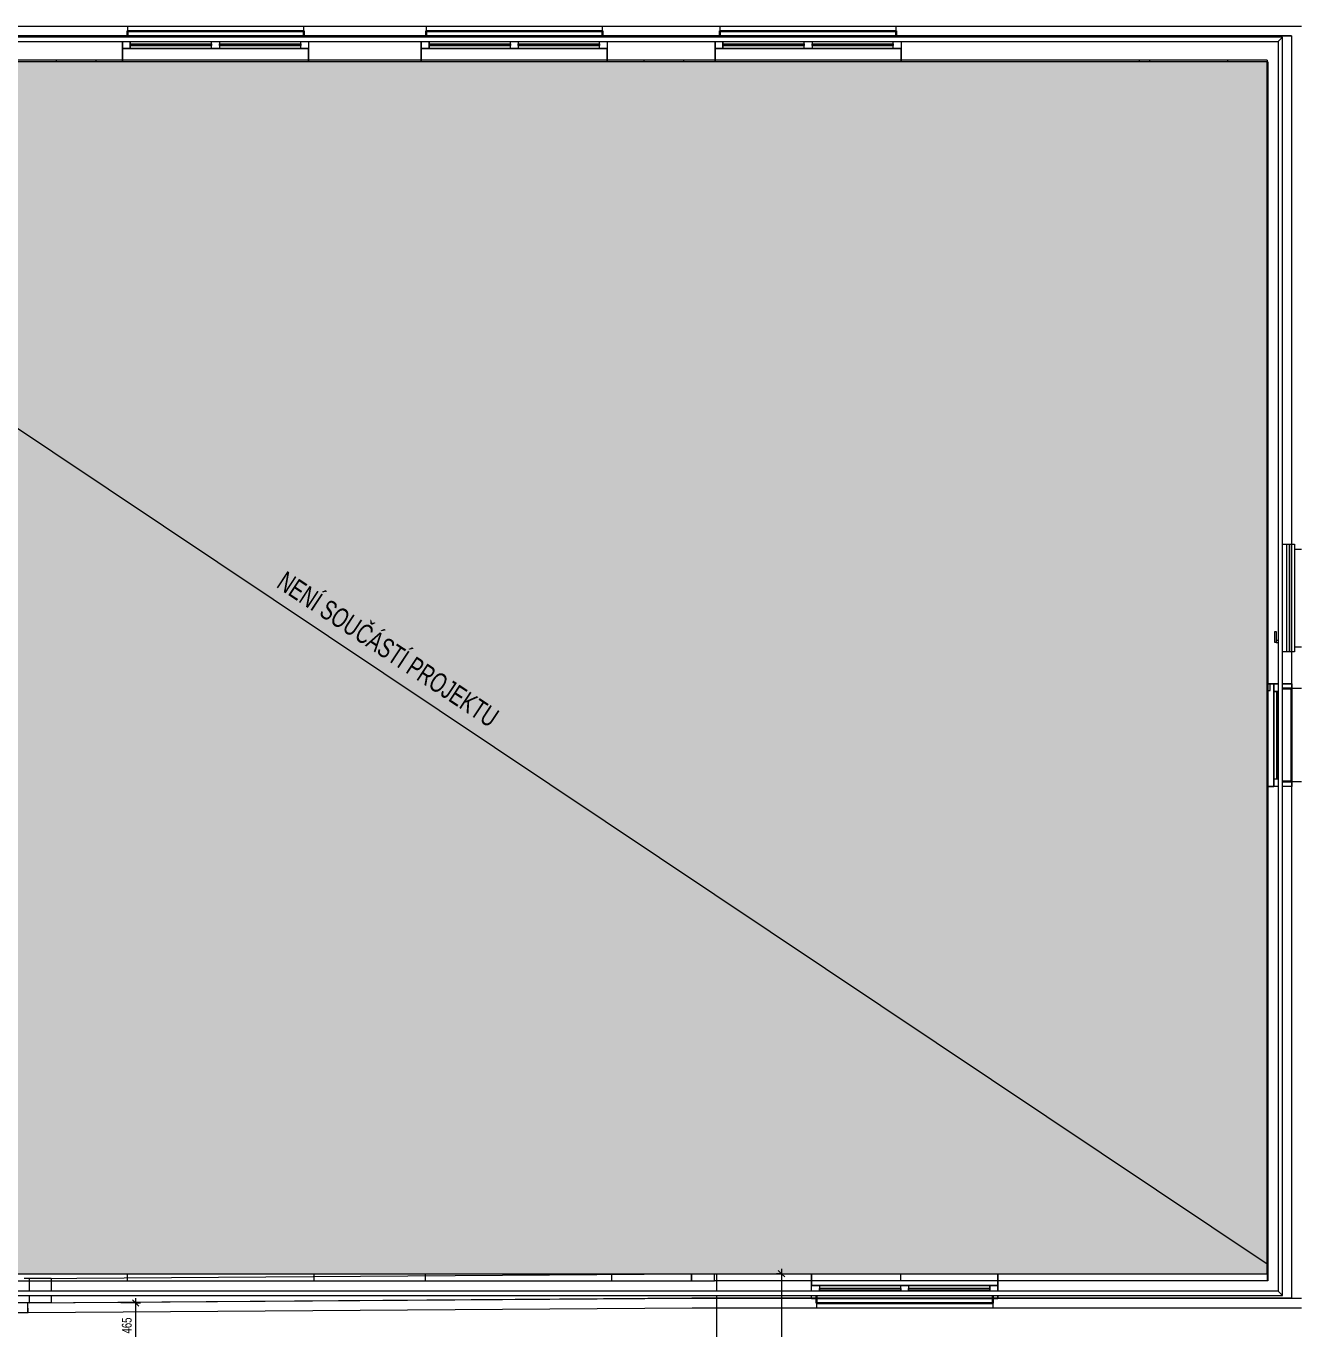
# Model space of a CAD drawing. Header units: millimetres. Extents: x 46521 to 256645, y -45352 to 20466.
# Drawn here: x 71388 to 84373, y -5439 to 7864 of the extents above; entities that cross this region are included whole.
import ezdxf

# ---------------------------------------------------------------- set-up
doc = ezdxf.new("R2010")
doc.units = ezdxf.units.MM
for name, color, linetype, lineweight in [('A-ANNO-DIMS', 211, 'Continuous', 9), ('A-ANNO-DIMS-50', 211, 'Continuous', 9), ('A-DETL-GENF', 92, 'Continuous', 13), ('A-DETL-THIN', 151, 'Continuous', 13), ('A-FLOR', 192, 'Continuous', 13), ('A-GENM', 13, 'Continuous', 13), ('A-GLAZ', 151, 'Continuous', 13), ('A-GLAZ-SILL', 1, 'Continuous', 13), ('A-ROOF', 132, 'Continuous', 13), ('A-ROOF-OTLN', 132, 'Continuous', 13), ('A-WALL', 113, 'Continuous', 13), ('G-ANNO-TEXT', 231, 'Continuous', 9), ('Q-SPCQ', 91, 'Continuous', 13), ('S-COLS', 52, 'Continuous', 13)]:
    doc.layers.add(name, color=color, linetype=linetype, lineweight=lineweight)
doc.styles.add('Arial_1', font='arial.ttf', dxfattribs={"width": 0.7, "height": 200})
doc.styles.add('Arial_2', font='arial.ttf', dxfattribs={"width": 0.7, "height": 100})
doc.dimstyles.new('Vnitřní_-_průhledné', dxfattribs={"dimscale": 304.8, "dimtxt": 102.02594, "dimasz": 0.213255, "dimexe": 0.164042, "dimexo": 0.0625, "dimgap": 0.032808, "dimtad": 1, "dimdec": 0, "dimrnd": 5, "dimzin": 0, "dimdsep": 46, "dimtxsty": 'Arial_2', "dimblk1": 'OBLIQUE', "dimblk2": 'OBLIQUE', "dimsah": 1, "dimcen": 0.09, "dimdle": 0.164042, "dimazin": 0, "dimtfac": 1, "dimtdec": 4, "dimtix": 1, "dimtmove": 0, "dimatfit": 3, "dimfxl": 0.492126, "dimfxlon": 1, "dimtvp": 1, "dimtolj": 1, "dimtzin": 0, "dimarcsym": 2})

# ---------------------------------------------------------------- blocks, each defined once
blk = doc.blocks.new('OKNO_2k_ - OKNO_2k_1900x1400-V1-STŘECHA DEMOLICE B')
at = {"layer": 'A-GLAZ', "color": 254}
for p, q in [((-950, 126), (950, 126)), ((-900, 126), (-950, 126)), ((-950, 125), (-950, 126)), ((-950, 126), (-950, 125)), ((-950, 110), (-950, 125)), ((-950, 125), (-950, 110)), ((-950, 68), (-950, -5)), ((-950, -5), (-950, 68)), ((-900, 126), (-900, 125)), ((-900, 125), (-900, 126)), ((900, 126), (-900, 126)), ((900, 126), (-900, 126)), ((-900, 125), (-900, 110)), ((-900, 110), (-900, 125)), ((-870, 45), (-870, 68)), ((-870, 68), (-870, -5)), ((-870, 25), (-870, 45)), ((-870, 25), (-870, 45)), ((-870, 45), (-870, 25)), ((-870, 45), (-40, 45)), ((-870, 45), (-40, 45)), ((-870, -5), (-870, 25)), ((-40, 25), (-870, 25)), ((-870, 25), (-40, 25)), ((-40, 45), (-40, 68)), ((-40, -5), (-40, 68)), ((-40, 45), (-40, 25)), ((-40, -5), (-40, 25)), ((40, 68), (40, 45)), ((40, 68), (40, -5)), ((40, 25), (40, 45)), ((40, 45), (870, 45)), ((40, 45), (870, 45)), ((40, 25), (40, -5)), ((40, 25), (870, 25)), ((870, 25), (40, 25)), ((870, 45), (870, 68)), ((870, -5), (870, 68)), ((870, 25), (870, 45)), ((870, 45), (870, 25)), ((870, 45), (870, 25)), ((870, -5), (870, 25)), ((950, 126), (900, 126)), ((900, 125), (900, 126)), ((900, 125), (900, 126)), ((900, 110), (900, 125)), ((900, 110), (900, 125)), ((950, 126), (950, 125)), ((950, 126), (950, 125)), ((950, 125), (950, 110)), ((950, 125), (950, 110)), ((950, 68), (950, -5)), ((950, 68), (950, -5)), ((-870, -5), (-950, -5)), ((950, -5), (-950, -5)), ((-40, -5), (-870, -5)), ((-870, -5), (870, -5)), ((40, -5), (-40, -5)), ((40, -5), (-40, -5)), ((40, -5), (-40, -5)), ((870, -5), (40, -5)), ((950, -5), (870, -5))]:
    blk.add_line(p, q, dxfattribs=at)
at = {"layer": 'A-GLAZ', "color": 10}
for p, q in [((900, 126), (-900, 126)), ((-40, 25), (-40, 45)), ((-40, 25), (-40, 45)), ((40, 45), (40, 25)), ((40, 45), (40, 25)), ((-40, -5), (-870, -5)), ((40, -5), (-40, -5)), ((870, -5), (40, -5))]:
    blk.add_line(p, q, dxfattribs=at)
blk = doc.blocks.new('OKNO_2k_ - OKNO_2k_1900x1400-V2-STŘECHA DEMOLICE B')
at = {"layer": 'A-GLAZ', "color": 254}
for p, q in [((-950, 126), (950, 126)), ((-900, 126), (-950, 126)), ((-950, 125), (-950, 126)), ((-950, 126), (-950, 125)), ((-950, 110), (-950, 125)), ((-950, 125), (-950, 110)), ((-950, 68), (-950, -5)), ((-950, -5), (-950, 68)), ((-900, 126), (-900, 125)), ((-900, 125), (-900, 126)), ((900, 126), (-900, 126)), ((900, 126), (-900, 126)), ((-900, 125), (-900, 110)), ((-900, 110), (-900, 125)), ((-870, 45), (-870, 68)), ((-870, 68), (-870, -5)), ((-870, 25), (-870, 45)), ((-870, 25), (-870, 45)), ((-870, 45), (-870, 25)), ((-870, 45), (-40, 45)), ((-870, 45), (-40, 45)), ((-870, -5), (-870, 25)), ((-40, 25), (-870, 25)), ((-870, 25), (-40, 25)), ((-40, 45), (-40, 68)), ((-40, -5), (-40, 68)), ((-40, 45), (-40, 25)), ((-40, -5), (-40, 25)), ((40, 68), (40, 45)), ((40, 68), (40, -5)), ((40, 25), (40, 45)), ((40, 45), (870, 45)), ((40, 45), (870, 45)), ((40, 25), (40, -5)), ((40, 25), (870, 25)), ((870, 25), (40, 25)), ((870, 45), (870, 68)), ((870, -5), (870, 68)), ((870, 25), (870, 45)), ((870, 45), (870, 25)), ((870, 45), (870, 25)), ((870, -5), (870, 25)), ((950, 126), (900, 126)), ((900, 125), (900, 126)), ((900, 125), (900, 126)), ((900, 110), (900, 125)), ((900, 110), (900, 125)), ((950, 126), (950, 125)), ((950, 126), (950, 125)), ((950, 125), (950, 110)), ((950, 125), (950, 110)), ((950, 68), (950, -5)), ((950, 68), (950, -5)), ((-870, -5), (-950, -5)), ((950, -5), (-950, -5)), ((-40, -5), (-870, -5)), ((-870, -5), (870, -5)), ((40, -5), (-40, -5)), ((40, -5), (-40, -5)), ((40, -5), (-40, -5)), ((870, -5), (40, -5)), ((950, -5), (870, -5))]:
    blk.add_line(p, q, dxfattribs=at)
at = {"layer": 'A-GLAZ', "color": 10}
for p, q in [((900, 126), (-900, 126)), ((-40, 25), (-40, 45)), ((-40, 25), (-40, 45)), ((40, 45), (40, 25)), ((40, 45), (40, 25)), ((-40, -5), (-870, -5)), ((40, -5), (-40, -5)), ((870, -5), (40, -5))]:
    blk.add_line(p, q, dxfattribs=at)
blk = doc.blocks.new('OKNO_2k_ - OKNO_2k_1900x1400-V3-STŘECHA DEMOLICE B')
at = {"layer": 'A-GLAZ', "color": 254}
for p, q in [((-950, 126), (950, 126)), ((-900, 126), (-950, 126)), ((-950, 125), (-950, 126)), ((-950, 126), (-950, 125)), ((-950, 110), (-950, 125)), ((-950, 125), (-950, 110)), ((-950, 68), (-950, -5)), ((-950, -5), (-950, 68)), ((-900, 126), (-900, 125)), ((-900, 125), (-900, 126)), ((900, 126), (-900, 126)), ((900, 126), (-900, 126)), ((-900, 125), (-900, 110)), ((-900, 110), (-900, 125)), ((-870, 45), (-870, 68)), ((-870, 68), (-870, -5)), ((-870, 25), (-870, 45)), ((-870, 25), (-870, 45)), ((-870, 45), (-870, 25)), ((-870, 45), (-40, 45)), ((-870, 45), (-40, 45)), ((-870, -5), (-870, 25)), ((-40, 25), (-870, 25)), ((-870, 25), (-40, 25)), ((-40, 45), (-40, 68)), ((-40, -5), (-40, 68)), ((-40, 45), (-40, 25)), ((-40, -5), (-40, 25)), ((40, 68), (40, 45)), ((40, 68), (40, -5)), ((40, 25), (40, 45)), ((40, 45), (870, 45)), ((40, 45), (870, 45)), ((40, 25), (40, -5)), ((40, 25), (870, 25)), ((870, 25), (40, 25)), ((870, 45), (870, 68)), ((870, -5), (870, 68)), ((870, 25), (870, 45)), ((870, 45), (870, 25)), ((870, 45), (870, 25)), ((870, -5), (870, 25)), ((950, 126), (900, 126)), ((900, 125), (900, 126)), ((900, 125), (900, 126)), ((900, 110), (900, 125)), ((900, 110), (900, 125)), ((950, 126), (950, 125)), ((950, 126), (950, 125)), ((950, 125), (950, 110)), ((950, 125), (950, 110)), ((950, 68), (950, -5)), ((950, 68), (950, -5)), ((-870, -5), (-950, -5)), ((950, -5), (-950, -5)), ((-40, -5), (-870, -5)), ((-870, -5), (870, -5)), ((40, -5), (-40, -5)), ((40, -5), (-40, -5)), ((40, -5), (-40, -5)), ((870, -5), (40, -5)), ((950, -5), (870, -5))]:
    blk.add_line(p, q, dxfattribs=at)
at = {"layer": 'A-GLAZ', "color": 10}
for p, q in [((900, 126), (-900, 126)), ((-40, 25), (-40, 45)), ((-40, 25), (-40, 45)), ((40, 45), (40, 25)), ((40, 45), (40, 25)), ((-40, -5), (-870, -5)), ((40, -5), (-40, -5)), ((870, -5), (40, -5))]:
    blk.add_line(p, q, dxfattribs=at)
blk = doc.blocks.new('OKNO_2k_ - OKNO_2k_1900x1400-V52-STŘECHA DEMOLICE B')
at = {"layer": 'A-GLAZ', "color": 254}
for p, q in [((-950, 126), (950, 126)), ((-900, 126), (-950, 126)), ((-950, 125), (-950, 126)), ((-950, 126), (-950, 125)), ((-950, 95), (-950, 125)), ((-950, 125), (-950, 95)), ((-950, 53), (-950, -5)), ((-950, -5), (-950, 53)), ((-900, 126), (-900, 125)), ((-900, 125), (-900, 126)), ((900, 126), (-900, 126)), ((900, 126), (-900, 126)), ((-900, 125), (-900, 95)), ((-900, 95), (-900, 125)), ((-870, 45), (-870, 53)), ((-870, 53), (-870, -5)), ((-870, 25), (-870, 45)), ((-870, 25), (-870, 45)), ((-870, 45), (-870, 25)), ((-870, 45), (-40, 45)), ((-870, 45), (-40, 45)), ((-870, -5), (-870, 25)), ((-40, 25), (-870, 25)), ((-870, 25), (-40, 25)), ((-40, 45), (-40, 53)), ((-40, -5), (-40, 53)), ((-40, 45), (-40, 25)), ((-40, -5), (-40, 25)), ((40, 53), (40, 45)), ((40, 53), (40, -5)), ((40, 25), (40, 45)), ((40, 45), (870, 45)), ((40, 45), (870, 45)), ((40, 25), (40, -5)), ((40, 25), (870, 25)), ((870, 25), (40, 25)), ((870, 45), (870, 53)), ((870, -5), (870, 53)), ((870, 25), (870, 45)), ((870, 45), (870, 25)), ((870, 45), (870, 25)), ((870, -5), (870, 25)), ((950, 126), (900, 126)), ((900, 125), (900, 126)), ((900, 125), (900, 126)), ((900, 95), (900, 125)), ((900, 95), (900, 125)), ((950, 126), (950, 125)), ((950, 126), (950, 125)), ((950, 125), (950, 95)), ((950, 125), (950, 95)), ((950, 53), (950, -5)), ((950, 53), (950, -5)), ((-870, -5), (-950, -5)), ((950, -5), (-950, -5)), ((-40, -5), (-870, -5)), ((-870, -5), (870, -5)), ((40, -5), (-40, -5)), ((40, -5), (-40, -5)), ((40, -5), (-40, -5)), ((870, -5), (40, -5)), ((950, -5), (870, -5))]:
    blk.add_line(p, q, dxfattribs=at)
at = {"layer": 'A-GLAZ', "color": 10}
for p, q in [((900, 126), (-900, 126)), ((-40, 25), (-40, 45)), ((-40, 25), (-40, 45)), ((40, 45), (40, 25)), ((40, 45), (40, 25)), ((-40, -5), (-870, -5)), ((40, -5), (-40, -5)), ((870, -5), (40, -5))]:
    blk.add_line(p, q, dxfattribs=at)
blk = doc.blocks.new('parapet s nosem_vnitní - parapet s nosem_vnitní-V53-STŘECHA DEMOLICE B')
at = {"layer": 'A-GENM', "color": 254}
for p, q in [((-950, -50), (-950, 0)), ((-950, 0), (-950, -50)), ((-950, 0), (-870, 0)), ((-950, 0), (-870, 0)), ((-870, 0), (-40, 0)), ((40, 0), (870, 0)), ((870, 0), (950, 0)), ((870, 0), (950, 0)), ((950, -50), (950, 0)), ((950, 0), (950, -50)), ((-950, -120), (-950, -50))]:
    blk.add_line(p, q, dxfattribs=at)
at = {"layer": 'A-GENM', "color": 10}
for p, q in [((-870, 0), (-40, 0)), ((-40, 0), (40, 0)), ((-40, 0), (40, 0)), ((40, 0), (870, 0)), ((-950, -50), (-950, -120)), ((950, -120), (950, -50)), ((950, -50), (950, -120))]:
    blk.add_line(p, q, dxfattribs=at)
blk = doc.blocks.new('parapet_ext - parapet_ext-V54-STŘECHA DEMOLICE B')
at = {"layer": 'Q-SPCQ'}
h = blk.add_hatch(dxfattribs=at)
h.set_pattern_fill('FP_49', color=41, style=0, pattern_type=2)
h.set_pattern_definition([(225, (80358.37, -5076.64), (176.7767, -176.7767), [])])
h.paths.add_polyline_path([(-900, 50), (-900, 50), (-742, 50)])
at = {"layer": 'Q-SPCQ', "color": 51, "lineweight": 25}
for p, q in [((-900, 51), (-900, 100)), ((-900, 100), (-900, 98)), ((-900, 100), (900, 100)), ((-900, 100), (900, 100)), ((-900, 98), (-900, 51)), ((900, 98), (-900, 98)), ((-900, 98), (900, 98)), ((-900, 51), (-900, 50)), ((-900, 50), (-900, 51)), ((-900, 50), (-900, 20)), ((-900, 20), (-900, 50)), ((900, 98), (900, 100)), ((900, 100), (900, 51)), ((900, 51), (900, 98)), ((900, 51), (900, 50)), ((900, 50), (900, 51)), ((900, 50), (900, 20)), ((900, 20), (900, 50))]:
    blk.add_line(p, q, dxfattribs=at)
blk = doc.blocks.new('OKNO_1k - OKNO_1k_900x550-2034296-STŘECHA DEMOLICE B')
at = {"layer": 'A-GLAZ', "color": 254}
for p, q in [((-525, 126), (525, 126)), ((-475, 126), (-525, 126)), ((-525, 31), (-525, 126)), ((-525, 126), (-525, 31)), ((-475, 126), (-475, 31)), ((-475, 125), (-475, 126)), ((475, 126), (-475, 126)), ((475, 126), (-475, 126)), ((-475, 31), (-475, 125)), ((525, 126), (475, 126)), ((475, 125), (475, 126)), ((475, 31), (475, 126)), ((475, 31), (475, 125)), ((525, 126), (525, 31)), ((525, 126), (525, 31)), ((-525, -11), (-525, -55)), ((-525, -55), (-525, -11)), ((-445, -55), (-525, -55)), ((525, -55), (-525, -55)), ((-445, -25), (-445, -11)), ((-445, -11), (-445, -55)), ((-445, -25), (-445, -11)), ((-445, -11), (-445, -25)), ((-445, -55), (-445, -25)), ((-445, -25), (445, -25)), ((445, -25), (-445, -25)), ((445, -55), (-445, -55)), ((-445, -55), (445, -55)), ((445, -25), (445, -11)), ((445, -55), (445, -11)), ((445, -11), (445, -25)), ((445, -11), (445, -25)), ((445, -55), (445, -25)), ((525, -55), (445, -55)), ((525, -11), (525, -55)), ((525, -11), (525, -55))]:
    blk.add_line(p, q, dxfattribs=at)
at = {"layer": 'A-GLAZ', "color": 10}
for p, q in [((475, 126), (-475, 126)), ((445, -55), (-445, -55))]:
    blk.add_line(p, q, dxfattribs=at)
blk = doc.blocks.new('parapet s nosem_vnitní - parapet s nosem_vnitní-1688577-STŘECHA DEMOLICE B')
at = {"layer": 'A-GENM', "color": 254}
for p, q in [((-525, -40), (-525, 0)), ((-525, 0), (-525, -40)), ((-525, 0), (-445, 0)), ((-525, 0), (-445, 0)), ((-445, 0), (445, 0)), ((445, 0), (525, 0)), ((445, 0), (525, 0)), ((525, -64), (525, 0)), ((525, 0), (525, -64)), ((-525, -64), (-525, -40)), ((-525, -40), (-525, -64)), ((525, -70), (525, -64)), ((525, -64), (525, -70))]:
    blk.add_line(p, q, dxfattribs=at)
at = {"layer": 'A-GENM', "color": 10}
for p, q in [((-445, 0), (445, 0)), ((-525, -70), (-525, -64)), ((-525, -64), (-525, -70))]:
    blk.add_line(p, q, dxfattribs=at)
blk = doc.blocks.new('parapet_ext - parapet_ext-1802129-STŘECHA DEMOLICE B')
at = {"layer": 'Q-SPCQ', "color": 51, "lineweight": 25}
for p, q in [((-475, 6), (-475, 100)), ((-475, 100), (-475, 98)), ((-475, 100), (475, 100)), ((-475, 98), (-475, 6)), ((475, 98), (-475, 98)), ((-475, 98), (475, 98)), ((475, 98), (475, 100)), ((475, 100), (475, 6)), ((475, 6), (475, 98))]:
    blk.add_line(p, q, dxfattribs=at)
at = {"layer": 'Q-SPCQ', "color": 255, "lineweight": 25}
blk.add_line((-475, 100), (475, 100), dxfattribs=at)
blk = doc.blocks.new('parapet s nosem_vnitní - parapet s nosem_vnitní-V62-STŘECHA DEMOLICE B')
at = {"layer": 'A-GENM', "color": 254}
for p, q in [((-950, -120), (-950, 0)), ((-950, 0), (-950, -120)), ((-950, 0), (-870, 0)), ((-950, 0), (-870, 0)), ((-870, 0), (-40, 0)), ((40, 0), (870, 0)), ((870, 0), (950, 0)), ((870, 0), (950, 0)), ((950, -120), (950, 0)), ((950, 0), (950, -120)), ((-950, -120), (-950, -135)), ((950, -135), (950, -120))]:
    blk.add_line(p, q, dxfattribs=at)
at = {"layer": 'A-GENM', "color": 10}
for p, q in [((-870, 0), (-40, 0)), ((-40, 0), (40, 0)), ((-40, 0), (40, 0)), ((40, 0), (870, 0))]:
    blk.add_line(p, q, dxfattribs=at)
at = {"layer": 'A-GENM', "color": 9}
for p, q in [((-950, -135), (-950, -120)), ((950, -120), (950, -135))]:
    blk.add_line(p, q, dxfattribs=at)
blk = doc.blocks.new('parapet_ext - parapet_ext-V63-STŘECHA DEMOLICE B')
at = {"layer": 'Q-SPCQ', "color": 51, "lineweight": 25}
for p, q in [((-900, 51), (-900, 100)), ((-900, 100), (-900, 98)), ((-900, 100), (900, 100)), ((-900, 100), (900, 100)), ((-900, 98), (-900, 51)), ((900, 98), (-900, 98)), ((-900, 98), (900, 98)), ((-900, 51), (-900, 50)), ((-900, 50), (-900, 51)), ((-900, 50), (-900, 35)), ((-900, 35), (-900, 50)), ((900, 98), (900, 100)), ((900, 100), (900, 51)), ((900, 51), (900, 98)), ((900, 51), (900, 50)), ((900, 50), (900, 51)), ((900, 50), (900, 35)), ((900, 35), (900, 50))]:
    blk.add_line(p, q, dxfattribs=at)
blk = doc.blocks.new('parapet_ext - parapet_ext-V64-STŘECHA DEMOLICE B')
at = {"layer": 'Q-SPCQ', "color": 51, "lineweight": 25}
for p, q in [((-900, 51), (-900, 100)), ((-900, 100), (-900, 98)), ((-900, 100), (900, 100)), ((-900, 100), (900, 100)), ((-900, 98), (-900, 51)), ((900, 98), (-900, 98)), ((-900, 98), (900, 98)), ((-900, 51), (-900, 50)), ((-900, 50), (-900, 51)), ((-900, 50), (-900, 35)), ((-900, 35), (-900, 50)), ((900, 98), (900, 100)), ((900, 100), (900, 51)), ((900, 51), (900, 98)), ((900, 51), (900, 50)), ((900, 50), (900, 51)), ((900, 50), (900, 35)), ((900, 35), (900, 50))]:
    blk.add_line(p, q, dxfattribs=at)
blk = doc.blocks.new('parapet s nosem_vnitní - parapet s nosem_vnitní-V65-STŘECHA DEMOLICE B')
at = {"layer": 'A-GENM', "color": 254}
for p, q in [((-950, -120), (-950, 0)), ((-950, 0), (-950, -120)), ((-950, 0), (-870, 0)), ((-950, 0), (-870, 0)), ((-870, 0), (-40, 0)), ((40, 0), (870, 0)), ((870, 0), (950, 0)), ((870, 0), (950, 0)), ((950, -120), (950, 0)), ((950, 0), (950, -120)), ((-950, -120), (-950, -135)), ((950, -135), (950, -120))]:
    blk.add_line(p, q, dxfattribs=at)
at = {"layer": 'A-GENM', "color": 10}
for p, q in [((-870, 0), (-40, 0)), ((-40, 0), (40, 0)), ((-40, 0), (40, 0)), ((40, 0), (870, 0))]:
    blk.add_line(p, q, dxfattribs=at)
at = {"layer": 'A-GENM', "color": 9}
for p, q in [((-950, -135), (-950, -120)), ((950, -120), (950, -135))]:
    blk.add_line(p, q, dxfattribs=at)
blk = doc.blocks.new('parapet_ext - parapet_ext-V66-STŘECHA DEMOLICE B')
at = {"layer": 'Q-SPCQ', "color": 51, "lineweight": 25}
for p, q in [((-900, 51), (-900, 100)), ((-900, 100), (-900, 98)), ((-900, 100), (900, 100)), ((-900, 100), (900, 100)), ((-900, 98), (-900, 51)), ((900, 98), (-900, 98)), ((-900, 98), (900, 98)), ((-900, 51), (-900, 50)), ((-900, 50), (-900, 51)), ((-900, 50), (-900, 35)), ((-900, 35), (-900, 50)), ((900, 98), (900, 100)), ((900, 100), (900, 51)), ((900, 51), (900, 98)), ((900, 51), (900, 50)), ((900, 50), (900, 51)), ((900, 50), (900, 35)), ((900, 35), (900, 50))]:
    blk.add_line(p, q, dxfattribs=at)
blk = doc.blocks.new('OKNO_dvere vchod_1k_nadsvetlik - vstupni dvere 1000_2200-1689678-STŘECHA DEMOLICE B')
at = {"layer": 'A-GLAZ'}
for p, q in [((-1040, -20), (60, -20)), ((-1040, -71), (-1040, -20)), ((-1040, -144), (-1040, -70)), ((-1040, -70), (60, -70)), ((60, -71), (-1040, -71)), ((60, -20), (60, -71)), ((60, -70), (60, -144)), ((-147, -207), (-37, -207)), ((-147, -220), (-147, -207)), ((-37, -220), (-147, -220)), ((-57, -186), (-57, -207)), ((-37, -207), (-37, -186)), ((-37, -207), (-37, -220))]:
    blk.add_line(p, q, dxfattribs=at)
at = {"layer": 'A-GLAZ-SILL'}
blk.add_line((-1040, -50), (60, -50), dxfattribs=at)
blk = doc.blocks.new('DIMBLOCK23-STŘECHA DEMOLICE B')
at = {"layer": 'A-ANNO-DIMS-50'}
for p, q in [((72506, -5174), (72356, -5174)), ((72506, -5124), (72506, -5637)), ((72506, -5174), (72556, -5174)), ((72506, -5637), (72456, -5637)), ((72506, -5637), (72656, -5637))]:
    blk.add_line(p, q, dxfattribs=at)
at = {"layer": 'A-ANNO-DIMS-50', "lineweight": 18}
for p, q in [((72506, -5174), (72474, -5142)), ((72506, -5174), (72539, -5207)), ((72506, -5637), (72474, -5604)), ((72506, -5637), (72539, -5669))]:
    blk.add_line(p, q, dxfattribs=at)
at = {"layer": 'A-ANNO-DIMS-50', "color": 0, "insert": (72366, -5486), "char_height": 100, "width": 192.12, "attachment_point": 1, "rotation": 90, "line_spacing_factor": 0.941778, "style": 'Arial_2'}
blk.add_mtext('465', dxfattribs=at)
blk = doc.blocks.new('_Oblique')
at = {"color": 0, "linetype": 'ByBlock', "lineweight": -2}
blk.add_line((-0.5, -0.5), (0.5, 0.5), dxfattribs=at)
blk = doc.blocks.new('DIMBLOCK39-STŘECHA DEMOLICE B')
at = {"layer": 'A-ANNO-DIMS-50'}
for p, q in [((79100, -4877), (79050, -4877)), ((79100, -4827), (79100, -17288)), ((79100, -4877), (79250, -4877)), ((79100, -17238), (79050, -17238)), ((79100, -17238), (79250, -17238))]:
    blk.add_line(p, q, dxfattribs=at)
at = {"layer": 'A-ANNO-DIMS-50', "lineweight": 18}
for p, q in [((79100, -4877), (79068, -4844)), ((79100, -4877), (79133, -4909)), ((79100, -17238), (79068, -17206)), ((79100, -17238), (79133, -17271))]:
    blk.add_line(p, q, dxfattribs=at)
at = {"layer": 'A-ANNO-DIMS-50', "color": 0, "insert": (78960, -11191), "char_height": 100, "width": 320.2, "attachment_point": 1, "rotation": 90, "line_spacing_factor": 0.941778, "style": 'Arial_2'}
blk.add_mtext('12360', dxfattribs=at)

msp = doc.modelspace()

# ---------------------------------------------------------------- hatches: boundary and pattern name
at = {"layer": 'A-DETL-GENF'}
msp.add_hatch(color=9, dxfattribs=at).paths.add_polyline_path([(84058.4, -4876.6), (84058.4, 7499.3), (65699.3, 7499.3), (65699.3, -4876.6), (83746.7, -4876.6)])

# ---------------------------------------------------------------- linework, layer by layer
at = {"layer": 'A-DETL-THIN'}
for p, q in [((84058.4, 7499.3), (65699.3, 7499.3)), ((65699.3, 7499.3), (84058.4, -4773)), ((84058.4, -4876.6), (84058.4, 7499.3)), ((65699.3, -4876.6), (84058.4, -4876.6))]:
    msp.add_line(p, q, dxfattribs=at)
at = {"layer": 'A-FLOR'}
for p, q in [((77698, 7514.3), (65859.2, 7514.3)), ((84058.4, 7514.3), (77698.4, 7514.3)), ((84058.4, 1479.3), (84058.4, 6999.3)), ((78441.1, -4876.6), (84058.4, -4876.6))]:
    msp.add_line(p, q, dxfattribs=at)
at = {"layer": 'A-FLOR', "color": 10}
for p, q in [((84058.4, 7514.3), (84058.4, 6999.3)), ((84058.4, 99.3), (84058.4, -4876.6))]:
    msp.add_line(p, q, dxfattribs=at)
at = {"layer": 'A-ROOF', "color": 41}
for p, q in [((78441.1, -5054.6), (78441.1, -4876.6)), ((78441.1, -5126.6), (78441.1, -5096.6)), ((78441.1, -17208.3), (78441.1, -5126.6))]:
    msp.add_line(p, q, dxfattribs=at)
at = {"layer": 'A-ROOF', "color": 254}
msp.add_line((84058.4, -4876.6), (84058.4, -4946.6), dxfattribs=at)
at = {"layer": 'A-ROOF-OTLN'}
for p, q in [((84214.5, 7749.3), (65449.3, 7749.3)), ((84172.6, 7707.3), (84205.5, 7740.3)), ((84214.5, -5096.6), (84214.5, 7749.3)), ((65491.3, 7707.3), (84172.6, 7707.3)), ((84172.6, 7707.3), (84172.6, -5054.6)), ((84172.6, -5054.6), (65491.3, -5054.6)), ((84205.5, -5087.6), (84172.6, -5054.6)), ((65449.3, -5096.6), (84214.5, -5096.6))]:
    msp.add_line(p, q, dxfattribs=at)
for points, knots in [([(84205.5, 7740.3), (84206, 7740.7), (84206.7, 7741.4), (84207.6, 7742.3), (84208.1, 7742.9), (84208.5, 7743.3), (84208.9, 7743.6), (84209.3, 7744), (84209.7, 7744.4), (84210.1, 7744.8), (84210.5, 7745.2), (84210.8, 7745.6), (84211.2, 7745.9), (84211.5, 7746.3), (84211.9, 7746.6), (84212.3, 7747), (84212.7, 7747.4), (84213, 7747.8), (84213.4, 7748.1), (84213.7, 7748.5), (84214.1, 7748.8), (84214.4, 7749.2), (84214.5, 7749.3), (84214.5, 7749.3)], [-1, -1, -1, -1, -0.875, -0.8125, -0.78125, -0.75, -0.71875, -0.6875, -0.65625, -0.625, -0.59375, -0.5625, -0.53125, -0.5, -0.46875, -0.4375, -0.375, -0.34375, -0.3125, -0.25, -0.1875, -0.125, 0, 0, 0, 0]), ([(84214.5, -5096.6), (84214.5, -5096.6), (84214.4, -5096.5), (84214.1, -5096.2), (84213.7, -5095.8), (84213.4, -5095.5), (84213, -5095.1), (84212.7, -5094.8), (84212.2, -5094.3), (84211.7, -5093.7), (84211.2, -5093.3), (84210.8, -5092.9), (84210.5, -5092.6), (84210.1, -5092.2), (84209.7, -5091.8), (84209.3, -5091.4), (84208.9, -5091), (84208.5, -5090.6), (84208.1, -5090.2), (84207.6, -5089.7), (84206.7, -5088.8), (84206, -5088.1), (84205.5, -5087.6)], [0, 0, 0, 0, 0.125, 0.1875, 0.25, 0.3125, 0.34375, 0.375, 0.4375, 0.5, 0.53125, 0.5625, 0.59375, 0.625, 0.65625, 0.6875, 0.71875, 0.75, 0.78125, 0.8125, 0.875, 1, 1, 1, 1])]:
    msp.add_open_spline(points, degree=3, knots=knots, dxfattribs=at)
at = {"layer": 'A-WALL', "color": 9}
for p, q in [((65857, 7864.2), (84408.4, 7864.2)), ((65859.1, 7764.3), (84308.4, 7764.3)), ((84308.4, 7764.2), (65859.1, 7764.2)), ((77698.4, 7514.3), (77698, 7514.3)), ((82756.9, 7499.3), (82756.9, 7514.3)), ((82856.9, 7514.3), (82856.9, 7499.3)), ((84058.4, 7499.3), (84064.6, 7499.3)), ((84064.6, 7499.3), (84064.6, -4946.6)), ((71422.5, -5054.6), (71421.5, -4926)), ((71644.3, -4924.4), (71644.3, -5054.6)), ((71644.3, -5174.4), (65449.3, -5174.4)), ((71407, -5174.4), (78188.9, -5126.6)), ((71407.4, -5274.4), (71407, -5174.4)), ((71407.7, -5274.4), (71407, -5174.4)), ((71423.4, -5176), (71422.8, -5096.6)), ((78183.7, -5126.6), (71423.4, -5176)), ((71644.3, -5096.6), (71644.3, -5174.4)), ((84308.4, -5126.6), (78183.7, -5126.6)), ((78188.9, -5126.6), (84408.4, -5126.6)), ((71407.4, -5274.4), (65349.3, -5274.4)), ((78189.3, -5226.6), (71407.7, -5274.4)), ((84408.4, -5226.6), (78189.3, -5226.6))]:
    msp.add_line(p, q, dxfattribs=at)
at = {"layer": 'A-WALL', "color": 254}
for p, q in [((72422.3, 7864.2), (72422.3, 7764.3)), ((74222.3, 7764.3), (74222.3, 7864.2)), ((75472.3, 7864.2), (75472.3, 7764.3)), ((77272.3, 7764.3), (77272.3, 7864.2)), ((78472.3, 7864.2), (78472.3, 7764.3)), ((80272.3, 7764.3), (80272.3, 7864.2)), ((72422.3, 7764.2), (72422.3, 7749.3)), ((74222.3, 7749.1), (74222.3, 7764.2)), ((75472.3, 7764.2), (75472.3, 7749.1)), ((77272.3, 7749.2), (77272.3, 7764.2)), ((78472.3, 7764.2), (78472.3, 7749.2)), ((80272.3, 7749.2), (80272.3, 7764.2)), ((84308.4, 7764.3), (84308.4, -5126.6)), ((72372.3, 7514.3), (72372.3, 7707.3)), ((74272.3, 7707.3), (74272.3, 7514.3)), ((75422.3, 7514.3), (75422.3, 7707.3)), ((77322.3, 7707.3), (77322.3, 7514.3)), ((78422.3, 7514.3), (78422.3, 7707.3)), ((80322.3, 7707.3), (80322.3, 7514.3)), ((84064.6, 5266), (84058.4, 5266)), ((84058.4, 4366), (84064.6, 4366)), ((84064.6, 3793.4), (84058.4, 3793.4)), ((84058.4, 2893.4), (84064.6, 2893.4)), ((84258.4, 1474.3), (84258.4, 2574.3)), ((84258.4, 2574.3), (84338.4, 2574.3)), ((84338.4, 2574.3), (84338.4, 1474.3)), ((84338.4, 2524.3), (84408.4, 2524.3)), ((84064.6, 2243.4), (84058.4, 2243.4)), ((84338.4, 1474.3), (84258.4, 1474.3)), ((84338.4, 1524.3), (84408.4, 1524.3)), ((84058.4, 1079.3), (84088.4, 1079.3)), ((84088.4, 1079.3), (84088.4, 1149.3)), ((84088.4, 1149.3), (84172.6, 1149.3)), ((84214.3, 1149.3), (84308.4, 1149.3)), ((84408.4, 1099.3), (84308.4, 1099.3)), ((84058.4, 343.4), (84064.6, 343.4)), ((84308.4, 149.3), (84408.4, 149.3)), ((84172.6, 99.3), (84058.4, 99.3)), ((84308.4, 99.3), (84214.5, 99.3)), ((84064.6, -866.6), (84058.4, -866.6)), ((84058.4, -1766.6), (84064.6, -1766.6)), ((71421.5, -4926), (78182.7, -4876.6)), ((72424.7, -4946.6), (72424.7, -4876.6)), ((74324.7, -4876.6), (74324.7, -4946.6)), ((75465.2, -4946.6), (75465.2, -4876.6)), ((77365.2, -4876.6), (77365.2, -4946.6)), ((78182.7, -4876.6), (78183, -4946.6)), ((78183, -4946.6), (78182.7, -4876.6)), ((78415.2, -4946.6), (78415.2, -4876.6)), ((79408.4, -5054.6), (79408.4, -4876.6)), ((80315.2, -4876.6), (80315.2, -4946.6)), ((81308.4, -4876.6), (81308.4, -5054.6)), ((84064.6, -4846.6), (84058.4, -4846.6)), ((84058.4, -4876.6), (84064.6, -4876.6)), ((65704.3, -4946.6), (78415.2, -4946.6)), ((84064.6, -4946.6), (78415.2, -4946.6)), ((79458.4, -5096.6), (79458.4, -5126.6)), ((79458.4, -5126.6), (79458.4, -5226.6)), ((81258.4, -5126.6), (81258.4, -5096.6)), ((81258.4, -5126.6), (81258.4, -5226.6))]:
    msp.add_line(p, q, dxfattribs=at)
at = {"layer": 'A-WALL', "color": 10}
for p, q in [((84058.4, 1479.3), (84058.4, 99.3)), ((71644.3, -4924.4), (71368.5, -4924.4))]:
    msp.add_line(p, q, dxfattribs=at)
at = {"layer": 'S-COLS', "color": 9}
for p, q in [((71699.3, 7499.3), (71699.3, 7514.3)), ((72099.3, 7514.3), (72099.3, 7499.3)), ((77698.4, 7499.3), (77698.4, 7514.3)), ((78098.4, 7514.3), (78098.4, 7499.3)), ((83658.4, 7499.3), (83658.4, 7514.3))]:
    msp.add_line(p, q, dxfattribs=at)
at = {"layer": 'S-COLS', "color": 254}
msp.add_line((84058.4, 7514.3), (84058.4, 7499.3), dxfattribs=at)
at = {"layer": 'S-COLS', "color": 10}
for p, q in [((84058.4, 7499.3), (84058.4, 7139.3)), ((84058.4, -4476.6), (84058.4, -4846.6)), ((84058.4, -4846.6), (84058.4, -4876.6))]:
    msp.add_line(p, q, dxfattribs=at)

# ---------------------------------------------------------------- block references
at = {"layer": 'A-GENM', "color": 254}
for name, p in [('parapet s nosem_vnitní - parapet s nosem_vnitní-V65-STŘECHA DEMOLICE B', (73322.3, 7634.3)), ('parapet s nosem_vnitní - parapet s nosem_vnitní-V62-STŘECHA DEMOLICE B', (76372.3, 7634.3)), ('parapet s nosem_vnitní - parapet s nosem_vnitní-V62-STŘECHA DEMOLICE B', (79372.3, 7634.3))]:
    msp.add_blockref(name, p, dxfattribs=at)
for name, p, rotation in [('parapet s nosem_vnitní - parapet s nosem_vnitní-1688577-STŘECHA DEMOLICE B', (84128.4, 624.3), 270.0000000000001), ('parapet s nosem_vnitní - parapet s nosem_vnitní-V53-STŘECHA DEMOLICE B', (80358.4, -4996.6), 180)]:
    msp.add_blockref(name, p, dxfattribs=dict(at, rotation=rotation))
at = {"layer": 'A-GLAZ', "color": 254}
for name, p in [('OKNO_2k_ - OKNO_2k_1900x1400-V1-STŘECHA DEMOLICE B', (73322.3, 7639.3)), ('OKNO_2k_ - OKNO_2k_1900x1400-V2-STŘECHA DEMOLICE B', (76372.3, 7639.3)), ('OKNO_2k_ - OKNO_2k_1900x1400-V3-STŘECHA DEMOLICE B', (79372.3, 7639.3))]:
    msp.add_blockref(name, p, dxfattribs=at)
at = {"layer": 'A-GLAZ', "rotation": 270.0000000000001}
msp.add_blockref('OKNO_dvere vchod_1k_nadsvetlik - vstupni dvere 1000_2200-1689678-STŘECHA DEMOLICE B', (84358.4, 1534), dxfattribs=at)
at = {"layer": 'A-GLAZ', "color": 254}
for name, p, rotation in [('OKNO_1k - OKNO_1k_900x550-2034296-STŘECHA DEMOLICE B', (84183.4, 624.3), 270.0000000000001), ('OKNO_2k_ - OKNO_2k_1900x1400-V52-STŘECHA DEMOLICE B', (80358.4, -5001.6), 180)]:
    msp.add_blockref(name, p, dxfattribs=dict(at, rotation=rotation))
at = {"layer": 'Q-SPCQ', "color": 51, "lineweight": 25}
for name, p in [('parapet_ext - parapet_ext-V66-STŘECHA DEMOLICE B', (73322.3, 7714.3)), ('parapet_ext - parapet_ext-V64-STŘECHA DEMOLICE B', (76372.3, 7714.3)), ('parapet_ext - parapet_ext-V63-STŘECHA DEMOLICE B', (79372.3, 7714.3))]:
    msp.add_blockref(name, p, dxfattribs=at)
for name, p, rotation in [('parapet_ext - parapet_ext-1802129-STŘECHA DEMOLICE B', (84208.4, 624.3), 270.0000000000001), ('parapet_ext - parapet_ext-V54-STŘECHA DEMOLICE B', (80358.4, -5076.6), 180)]:
    msp.add_blockref(name, p, dxfattribs=dict(at, rotation=rotation))

# ---------------------------------------------------------------- texts
at = {"layer": 'G-ANNO-TEXT', "color": 7, "lineweight": 25, "char_height": 200, "attachment_point": 1, "rotation": 326.56276, "style": 'Arial_1'}
for s, insert, width in [('NENÍ SOU', (74043.4, 2307.5), 1153.227), ('ČÁSTÍ PROJEKTU', (74837.4, 1783.2), 2045.506)]:
    msp.add_mtext(s, dxfattribs=dict(at, insert=insert, width=width))

# ---------------------------------------------------------------- dimensions: what is measured, and where the dimension line sits
at = {"layer": 'A-ANNO-DIMS'}
for base, p1, p2, override, picture, middle in [((79100.1, -17238.3), (79250.1, -4876.6), (79250.1, -17238.3), {"dimpost": '<>', "dimfxl": 12361.701364}, 'DIMBLOCK39-STŘECHA DEMOLICE B', (79039, -11057.5)), ((72506.2524, -5636.918), (72356.2524, -5174.3902), (72656.2524, -5636.918), {"dimpost": '<>', "dimfxl": 551.300272}, 'DIMBLOCK23-STŘECHA DEMOLICE B', (72445.1951, -5405.6541))]:
    dim = msp.add_linear_dim(base=base, p1=p1, p2=p2, angle=90, dimstyle='Vnitřní_-_průhledné', override=override, dxfattribs=at)
    dim.commit()
    dim.dimension.update_dxf_attribs({"geometry": picture, "text_midpoint": middle})

doc.saveas('drawing.dxf')
